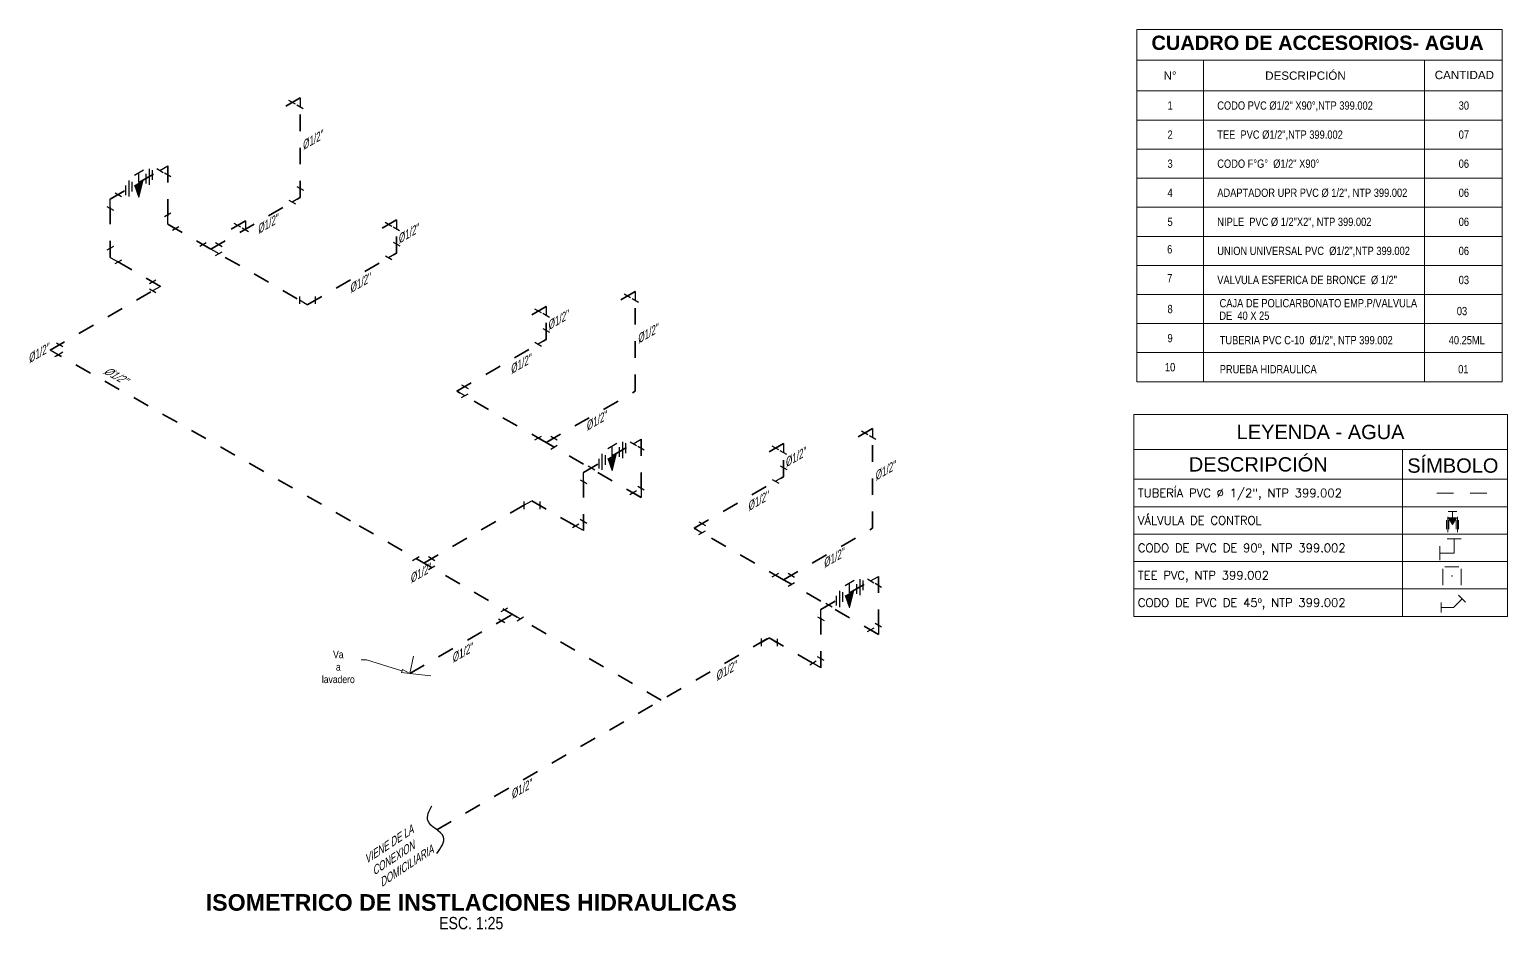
# Model space of a CAD drawing. Header units: metres. Extents: x 800066 to 1601495, y 9254195 to 18508415.
# Drawn here: x 800740.27 to 800749.16, y 9254196.07 to 9254201.48 of the extents above; entities that cross this region are included whole.
import ezdxf
from ezdxf import colors
from ezdxf.entities.mleader import LeaderData, LeaderLine
from ezdxf.enums import TextEntityAlignment as Align
from ezdxf.math import Vec2, Vec3

# ---------------------------------------------------------------- set-up
doc = ezdxf.new("R2010")
doc.units = ezdxf.units.M
doc.header["$LTSCALE"] = 0.3
doc.header["$MEASUREMENT"] = 0
doc.linetypes.add('CENTER2', pattern=[1.125, 0.75, -0.125, 0.125, -0.125])
for name, color, linetype, lineweight in [('-Acotado', 251, 'Continuous', 5), ('-Textos', 7, 'Continuous', 20), ('01_ACCESORIOS-PLANTA', 7, 'Continuous', 30), ('01_L-AGUA', 160, 'CENTER2', 35), ('acesorios agua fria', 7, 'Continuous', 20), ('Agua', 5, 'Continuous', 40), ('CUADROS', 250, 'Continuous', 13), ('TEXTO', 7, 'Continuous', 20), ('TUBERIA AGUA', 5, 'CENTER2', 30)]:
    doc.layers.add(name, color=color, linetype=linetype, lineweight=lineweight)
for name, color, linetype in [('00_TXT-NOTA', 7, 'Continuous'), ('01_INDICADORES', 9, 'Continuous'), ('ACI TUBERIA ROCIADORES', 1, 'INCENDIO'), ('g-textos-titulos', 4, 'Continuous')]:
    doc.layers.add(name, color=color, linetype=linetype)
doc.layers.add('Observacioness', color=6, linetype='Continuous', plot=False)
doc.styles.add('-Arial Narrow', font='ARIALN.TTF')
doc.styles.add('25-TITULO', font='arialbd.ttf', dxfattribs={"height": 0.1})
doc.styles.add('ARIAL', font='romans.shx', dxfattribs={"width": 0.9})
doc.styles.add('ARIAL-10', font='arial.ttf')
doc.styles.add('ROMANS-8', font='arial.ttf', dxfattribs={"width": 0.8})
doc.styles.get("Standard").update_dxf_attribs({"font": 'ARIALN.TTF'})
doc.linetypes.add('INCENDIO', pattern='A,0.5,-0.25,["I",Standard,S=0.1,R=0,X=-0.1,Y=-0.05],-0.1', length=0.85)

# ---------------------------------------------------------------- blocks, each defined once
blk = doc.blocks.new('CODO 90 subida ISOM.')
at = {"layer": '01_ACCESORIOS-PLANTA'}
for points in [[(0, 0), (-0.0476, -0.0275)], [(-0.0195, 0.0662), (0.0195, 0.0437)], [(0, 0), (0, 0.055)], [(-0.0671, -0.0163), (-0.0281, -0.0388)]]:
    blk.add_lwpolyline(points, dxfattribs=at)
blk = doc.blocks.new('erdccc')
at = {"layer": '01_ACCESORIOS-PLANTA'}
for points in [[(800653.3773, 9254198.8), (800653.4162, 9254198.8225)], [(800653.3967, 9254198.8112), (800653.3967, 9254198.7562), (800653.4444, 9254198.7837)], [(800653.4249, 9254198.795), (800653.4639, 9254198.7725)]]:
    blk.add_lwpolyline(points, dxfattribs=at)
blk = doc.blocks.new('rdfccc')
at = {"layer": '01_ACCESORIOS-PLANTA'}
for points in [[(800653.3678, 9254199.1418), (800653.3288, 9254199.1193)], [(800653.3967, 9254199.0476), (800653.3967, 9254199.1026), (800653.3491, 9254199.1301)], [(800653.4162, 9254199.0589), (800653.3773, 9254199.0364)]]:
    blk.add_lwpolyline(points, dxfattribs=at)
blk = doc.blocks.new('tg')
at = {"layer": '01_ACCESORIOS-PLANTA'}
for points in [[(800652.9773, 9254199.2673), (800653.0162, 9254199.2898)], [(800653.0444, 9254199.3061), (800652.9967, 9254199.3336)], [(800652.9967, 9254199.3336), (800652.9967, 9254199.2786)], [(800653.0631, 9254199.3178), (800653.0241, 9254199.2953)]]:
    blk.add_lwpolyline(points, dxfattribs=at)
blk = doc.blocks.new('dfc')
at = {"true_color": 0xffffff}
blk.add_hatch(color=7, dxfattribs=at).paths.add_polyline_path([(800660.8435, 9254197.7955), (800660.8179, 9254197.6907), (800660.7915, 9254197.7655)])
at = {"lineweight": 0, "flags": 128}
blk.add_lwpolyline([(800660.7915, 9254197.7655), (800660.8179, 9254197.6907), (800660.8435, 9254197.7955)], dxfattribs=at)
at = {"layer": '01_ACCESORIOS-PLANTA'}
for points in [[(800660.8788, 9254197.8646), (800660.8788, 9254197.767)], [(800660.7562, 9254197.7939), (800660.7562, 9254197.6963)], [(800660.776, 9254197.7857), (800660.776, 9254197.7272)], [(800660.8456, 9254197.8552), (800660.7907, 9254197.8235)], [(800660.8182, 9254197.7808), (800660.8182, 9254197.8394)], [(800660.8591, 9254197.8337), (800660.8591, 9254197.7752)], [(800660.8985, 9254197.8565), (800660.8985, 9254197.7979)], [(800660.7365, 9254197.763), (800660.7365, 9254197.7044)]]:
    blk.add_lwpolyline(points, dxfattribs=at)
blk = doc.blocks.new('CODO 90 BAJADA ISOM.')
for points in [[(0, 0), (0.0476, -0.0275)], [(0, 0), (0, -0.055)], [(-0.0195, -0.0662), (0.0195, -0.0437)], [(0.0281, -0.0388), (0.0671, -0.0163)]]:
    blk.add_lwpolyline(points)
blk = doc.blocks.new('_ClosedBlank')
at = {"color": 0, "linetype": 'ByBlock', "lineweight": -2}
for p, q in [((-1, 0.17), (0, 0)), ((-1, 0.17), (-1, -0.17)), ((0, 0), (-1, -0.17))]:
    blk.add_line(p, q, dxfattribs=at)

msp = doc.modelspace()

# ---------------------------------------------------------------- hatches: boundary and pattern name
at = {"layer": 'acesorios agua fria', "lineweight": 13}
h = msp.add_hatch(color=5, dxfattribs=at)
h.dxf.hatch_style = 1
h.paths.add_polyline_path([(800748.8332, 9254198.5429), (800748.8567, 9254198.5429), (800748.8333, 9254198.5023)], flags=16)
h.paths.add_polyline_path([(800748.8098, 9254198.5429), (800748.8567, 9254198.5429), (800748.8333, 9254198.5023)])
h = msp.add_hatch(color=5, dxfattribs=at)
h.dxf.hatch_style = 1
h.paths.add_polyline_path([(800748.8333, 9254198.5023), (800748.8332, 9254198.5429), (800748.8567, 9254198.5429)])

# ---------------------------------------------------------------- linework, layer by layer
at = {"layer": '01_ACCESORIOS-PLANTA'}
for p, q in [((800741.2916, 9254200.1773), (800741.3305, 9254200.1997)), ((800741.3871, 9254200.1221), (800741.426, 9254200.1446)), ((800741.0274, 9254199.8971), (800740.9885, 9254199.9196)), ((800740.4393, 9254199.5249), (800740.3915, 9254199.5525)), ((800740.4198, 9254199.5137), (800740.4588, 9254199.5362)), ((800740.4292, 9254199.5191), (800740.4681, 9254199.5416)), ((800742.868, 9254199.2671), (800742.9069, 9254199.2896)), ((800743.3094, 9254199.0123), (800743.3484, 9254199.0347)), ((800743.4049, 9254198.9571), (800743.4439, 9254198.9796)), ((800744.2968, 9254198.4419), (800744.3358, 9254198.4644)), ((800742.5731, 9254198.2871), (800742.612, 9254198.3096)), ((800742.6686, 9254198.232), (800742.7075, 9254198.2545)), ((800744.7383, 9254198.1871), (800744.7772, 9254198.2095)), ((800744.8337, 9254198.1319), (800744.8727, 9254198.1544)), ((800743.107, 9254197.9789), (800743.146, 9254198.0013)), ((800743.2025, 9254197.9237), (800743.2414, 9254197.9462))]:
    msp.add_line(p, q, dxfattribs=at)
for points in [[(800741.3111, 9254200.1885), (800741.4065, 9254200.1334)], [(800741.3588, 9254200.1609), (800741.4065, 9254200.1883)], [(800741.3873, 9254200.1995), (800741.4261, 9254200.1769)], [(800741.0272, 9254199.9745), (800740.9884, 9254199.9519)], [(800741.0557, 9254199.9359), (800741.008, 9254199.9633)], [(800741.0557, 9254199.9359), (800741.008, 9254199.9084)], [(800740.3915, 9254199.5525), (800740.4392, 9254199.5799)], [(800740.4009, 9254199.5579), (800740.4486, 9254199.5853)], [(800740.4294, 9254199.5965), (800740.4683, 9254199.5739)], [(800742.8397, 9254199.3059), (800742.8874, 9254199.3333)], [(800742.8397, 9254199.3059), (800742.8874, 9254199.2784)], [(800742.8682, 9254199.3445), (800742.907, 9254199.3219)], [(800743.3289, 9254199.0235), (800743.4244, 9254198.9684)], [(800743.3766, 9254198.9959), (800743.4243, 9254199.0233)], [(800743.4051, 9254199.0345), (800743.444, 9254199.0119)], [(800744.2685, 9254198.4807), (800744.3162, 9254198.5081)], [(800744.297, 9254198.5193), (800744.3359, 9254198.4967)], [(800744.2685, 9254198.4807), (800744.3163, 9254198.4532)], [(800742.6688, 9254198.3094), (800742.7076, 9254198.2868)], [(800742.5926, 9254198.2984), (800742.688, 9254198.2432)], [(800742.6403, 9254198.2708), (800742.688, 9254198.2982)], [(800744.7577, 9254198.1983), (800744.8532, 9254198.1432)], [(800744.8055, 9254198.1707), (800744.8532, 9254198.1981)], [(800744.8339, 9254198.2093), (800744.8728, 9254198.1867)], [(800743.109, 9254197.9249), (800743.1743, 9254197.9625)], [(800743.1265, 9254197.9901), (800743.222, 9254197.935)], [(800743.09, 9254197.9358), (800743.1286, 9254197.913)]]:
    msp.add_lwpolyline(points, dxfattribs=at)
at = {"layer": '01_INDICADORES'}
msp.add_spline([(800742.7186, 9254196.523), (800742.7595, 9254196.6213), (800742.6648, 9254196.7204), (800742.6884, 9254196.8087)], degree=3, dxfattribs=at)
at = {"layer": '01_L-AGUA', "ltscale": 0.25}
for p, q in [((800742.4754, 9254200.1363), (800742.4754, 9254200.3363)), ((800743.3766, 9254199.6159), (800743.3766, 9254199.8159)), ((800743.3766, 9254198.9959), (800743.9136, 9254199.3059)), ((800744.8055, 9254198.7907), (800744.8055, 9254198.9907)), ((800744.8055, 9254198.1707), (800745.3424, 9254198.4807)), ((800742.5563, 9254197.6058), (800743.1742, 9254197.9625))]:
    msp.add_line(p, q, dxfattribs=at)
for points in [[(800741.8957, 9254201.0709), (800741.8091, 9254201.0209)], [(800741.8957, 9254200.4709), (800741.8957, 9254201.0709)], [(800740.3915, 9254199.5525), (800741.0557, 9254199.9359), (800740.7526, 9254200.1109), (800740.7526, 9254200.4609), (800741.099, 9254200.6609), (800741.099, 9254200.3109)], [(800741.3588, 9254200.1609), (800741.8957, 9254200.4709)], [(800741.099, 9254200.3109), (800741.939, 9254199.8259)], [(800741.5666, 9254200.3309), (800741.48, 9254200.2809)], [(800742.4754, 9254200.3363), (800742.3887, 9254200.2863)], [(800741.939, 9254199.8259), (800742.476, 9254200.1359)], [(800743.9136, 9254199.9059), (800743.827, 9254199.8559)], [(800743.9136, 9254199.3059), (800743.9136, 9254199.9059)], [(800743.3766, 9254199.8159), (800743.29, 9254199.7659)], [(800743.3766, 9254198.9959), (800742.8397, 9254199.3059), (800743.3766, 9254199.6159)], [(800742.1987, 9254198.5257), (800742.1987, 9254198.5257), (800740.4393, 9254199.5249)], [(800745.3424, 9254199.0807), (800745.2558, 9254199.0307)], [(800745.3424, 9254198.4807), (800745.3424, 9254199.0807)], [(800742.6403, 9254198.2708), (800743.29, 9254198.6459), (800743.6018, 9254198.4659), (800743.6018, 9254198.8159), (800743.9482, 9254199.0159), (800743.9482, 9254198.6659)], [(800743.9482, 9254198.6659), (800743.3766, 9254198.9959)], [(800744.8055, 9254198.9907), (800744.7189, 9254198.9407)], [(800744.8055, 9254198.1707), (800744.2685, 9254198.4807), (800744.8055, 9254198.7907)], [(800744.0694, 9254197.4457), (800742.1987, 9254198.5257), (800742.1987, 9254198.5257)], [(800742.7184, 9254196.6657), (800744.7189, 9254197.8207), (800745.0306, 9254197.6407), (800745.0306, 9254197.9907), (800745.377, 9254198.1907), (800745.377, 9254197.8407)], [(800745.377, 9254197.8407), (800744.8055, 9254198.1707)]]:
    msp.add_lwpolyline(points, dxfattribs=at)
at = {"layer": 'acesorios agua fria', "color": 5, "lineweight": 13}
for p, q in [((800748.86, 9254198.5805), (800748.8066, 9254198.5805)), ((800748.8333, 9254198.5023), (800748.8333, 9254198.5805)), ((800748.7966, 9254198.4756), (800748.7966, 9254198.529)), ((800748.8044, 9254198.4561), (800748.8045, 9254198.5485)), ((800748.8119, 9254198.4756), (800748.8119, 9254198.529)), ((800748.8546, 9254198.4755), (800748.8547, 9254198.529)), ((800748.8624, 9254198.4561), (800748.8625, 9254198.5484)), ((800748.8699, 9254198.4755), (800748.8699, 9254198.529)), ((800748.7742, 9254198.2352), (800748.7742, 9254198.1379)), ((800748.7874, 9254198.2479), (800748.8708, 9254198.2479)), ((800748.8843, 9254198.2353), (800748.8843, 9254198.138))]:
    msp.add_line(p, q, dxfattribs=at)
msp.add_lwpolyline([(800748.8333, 9254198.5023), (800748.8567, 9254198.5429), (800748.8098, 9254198.5429)], close=True, dxfattribs=at)
msp.add_lwpolyline([(800748.8333, 9254198.5023), (800748.8567, 9254198.5429), (800748.8098, 9254198.5429)], close=True, dxfattribs=at)
for points in [[(800748.8262, 9254198.1929), (800748.8323, 9254198.1929)], [(800748.8292, 9254198.1899), (800748.8292, 9254198.196)]]:
    msp.add_lwpolyline(points, dxfattribs=at)
at = {"layer": 'ACI TUBERIA ROCIADORES', "color": 5, "lineweight": 13}
for p, q in [((800748.8389, 9254198.004), (800748.8907, 9254198.0557)), ((800748.8694, 9254198.0769), (800748.9119, 9254198.0345)), ((800748.7657, 9254197.974), (800748.7657, 9254198.034)), ((800748.7657, 9254198.004), (800748.8389, 9254198.004))]:
    msp.add_line(p, q, dxfattribs=at)
at = {"layer": 'Agua', "color": 5, "linetype": 'Continuous', "lineweight": 13, "ltscale": 0.01}
for p, q in [((800748.8854, 9254198.4165), (800748.8005, 9254198.4165)), ((800748.843, 9254198.3307), (800748.843, 9254198.4165)), ((800748.7572, 9254198.2883), (800748.7572, 9254198.3732)), ((800748.843, 9254198.3307), (800748.7572, 9254198.3307))]:
    msp.add_line(p, q, dxfattribs=at)
at = {"layer": 'CUADROS'}
for p, q in [((800746.9319, 9254201.4821), (800749.1324, 9254201.4821)), ((800746.9319, 9254199.3623), (800746.9319, 9254201.4821)), ((800749.1324, 9254201.4821), (800749.1324, 9254199.3623)), ((800746.9319, 9254201.2972), (800749.1324, 9254201.2972)), ((800747.3341, 9254201.2972), (800747.3341, 9254199.3623)), ((800748.6649, 9254201.2972), (800748.6649, 9254199.3623)), ((800746.9319, 9254201.1123), (800749.1324, 9254201.1123)), ((800746.9319, 9254200.9373), (800749.1324, 9254200.9373)), ((800746.9319, 9254200.7623), (800749.1324, 9254200.7623)), ((800746.9319, 9254200.5873), (800749.1324, 9254200.5873)), ((800746.9319, 9254200.4123), (800749.1324, 9254200.4123)), ((800746.9319, 9254200.2373), (800749.1324, 9254200.2373)), ((800746.9319, 9254200.0623), (800749.1324, 9254200.0623)), ((800746.9319, 9254199.8873), (800749.1324, 9254199.8873)), ((800746.9319, 9254199.7123), (800749.1324, 9254199.7123)), ((800746.9319, 9254199.5373), (800749.1324, 9254199.5373)), ((800746.9319, 9254199.3623), (800749.1324, 9254199.3623)), ((800746.9137, 9254198.9548), (800749.1637, 9254198.9548)), ((800746.9137, 9254198.7748), (800749.1637, 9254198.7748)), ((800746.9137, 9254198.6098), (800749.1637, 9254198.6098)), ((800746.9137, 9254198.4448), (800749.1637, 9254198.4448)), ((800746.9137, 9254198.4448), (800749.1637, 9254198.4448)), ((800746.9137, 9254198.2798), (800749.1637, 9254198.2798)), ((800746.9137, 9254198.1148), (800749.1637, 9254198.1148))]:
    msp.add_line(p, q, dxfattribs=at)
msp.add_lwpolyline([(800746.9137, 9254197.9498), (800749.1637, 9254197.9498), (800749.1637, 9254199.1648), (800746.9137, 9254199.1648)], close=True, dxfattribs=at)
msp.add_lwpolyline([(800748.5318, 9254198.9548), (800748.5318, 9254197.9498)], dxfattribs=at)
at = {"layer": 'Observacioness', "lineweight": 13, "ltscale": 0.1}
for q in [(800742.5778, 9254197.711), (800742.6822, 9254197.5917)]:
    msp.add_line((800742.5563, 9254197.6058), q, dxfattribs=at)
at = {"layer": 'TUBERIA AGUA', "color": 5, "lineweight": 13, "ltscale": 0.2}
msp.add_line((800749.0391, 9254198.6923), (800748.6426, 9254198.6923), dxfattribs=at)

# ---------------------------------------------------------------- block references
at = {"lineweight": 13}
for p in [(80.1076, 2.7801), (82.9569, 1.1351), (84.3857, 0.3099)]:
    msp.add_blockref('dfc', p, dxfattribs=at)
at = {"lineweight": 13, "xscale": -1}
for name, p, rotation in [('tg', (1601393.7823, 1.3002), 359.9999980596053), ('tg', (1601396.6316, -0.3448), 359.9999980596053), ('rdfccc', (-6813301.4361, 3933712.7845), 300.0000009699214), ('tg', (1601398.0604, -1.17), 359.9999980596053), ('rdfccc', (-6813300.0073, 3933711.9593), 300.0000009699214)]:
    msp.add_blockref(name, p, dxfattribs=dict(at, rotation=rotation))
for name, p in [('rdfccc', (1601394.1493, 1.3583)), ('rdfccc', (1601396.9986, -0.2867)), ('erdccc', (1601397.345, -0.0903)), ('erdccc', (1601396.9986, -0.2903)), ('rdfccc', (1601398.4274, -1.1119)), ('erdccc', (1601398.7738, -0.9155)), ('erdccc', (1601398.4274, -1.1155))]:
    msp.add_blockref(name, p, dxfattribs=at)
at = {"layer": '01_ACCESORIOS-PLANTA', "xscale": -1}
for name, p in [('CODO 90 BAJADA ISOM.', (800741.8957, 9254201.0709)), ('CODO 90 subida ISOM.', (800741.099, 9254200.3109)), ('CODO 90 BAJADA ISOM.', (800741.5666, 9254200.3309)), ('CODO 90 BAJADA ISOM.', (800742.4754, 9254200.3363)), ('CODO 90 subida ISOM.', (800740.7526, 9254200.1109)), ('CODO 90 BAJADA ISOM.', (800743.9136, 9254199.9059)), ('CODO 90 BAJADA ISOM.', (800743.3766, 9254199.8159)), ('CODO 90 BAJADA ISOM.', (800745.3424, 9254199.0807)), ('CODO 90 BAJADA ISOM.', (800744.8055, 9254198.9907))]:
    msp.add_blockref(name, p, dxfattribs=at)
at = {"layer": '01_ACCESORIOS-PLANTA', "xscale": -1, "rotation": 119.9999998236357}
for p in [(800741.8957, 9254200.4709), (800742.476, 9254200.1359)]:
    msp.add_blockref('CODO 90 subida ISOM.', p, dxfattribs=at)
at = {"layer": '01_ACCESORIOS-PLANTA', "rotation": 299.9999995138488}
msp.add_blockref('CODO 90 subida ISOM.', (800741.939, 9254199.8259), dxfattribs=at)
at = {"layer": '01_ACCESORIOS-PLANTA'}
for p in [(800743.3766, 9254199.6159), (800744.8055, 9254198.7907)]:
    msp.add_blockref('CODO 90 subida ISOM.', p, dxfattribs=at)

# ---------------------------------------------------------------- texts
at = {"layer": '-Textos', "lineweight": 5, "style": '-Arial Narrow'}
msp.add_text('ESC. 1:25', height=0.07408, dxfattribs=at).set_placement((800742.9257, 9254196.1034), align=Align.MIDDLE_CENTER)
at = {"layer": '00_TXT-NOTA', "style": 'ROMANS-8', "oblique": 30, "width": 0.8}
for rotation, p in [(30, (800741.9146, 9254200.7559)), (30, (800741.645, 9254200.2509)), (30, (800742.491, 9254200.1924)), (30, (800742.2002, 9254199.8948)), (30, (800743.3923, 9254199.672)), (30, (800743.9324, 9254199.5909)), (30, (800740.2655, 9254199.473)), (30, (800743.1673, 9254199.4076)), (330.74635, (800740.7076, 9254199.4158)), (30, (800743.6229, 9254199.0656)), (30, (800744.8211, 9254198.8468)), (30, (800745.3613, 9254198.7657)), (30, (800744.5961, 9254198.5824)), (30, (800745.0517, 9254198.2404)), (30, (800742.5634, 9254198.1484)), (30, (800742.8155, 9254197.6694)), (30, (800744.4039, 9254197.561)), (30, (800743.1717, 9254196.8495))]:
    msp.add_text('Ø1/2"', height=0.05, rotation=rotation, dxfattribs=at).set_placement(p)
at = {"layer": '00_TXT-NOTA', "insert": (800742.2674, 9254196.5002), "char_height": 0.05, "width": 0.55962, "attachment_point": 1, "rotation": 33.54443, "style": 'ROMANS-8'}
msp.add_mtext('\\A1;{\\Q30;\\C7;VIENE DE LA CONEXION\\PDOMICILIARIA}', dxfattribs=at)
at = {"layer": 'g-textos-titulos', "color": 219, "lineweight": 5, "true_color": 0x642165, "style": '25-TITULO'}
msp.add_text('ISOMETRICO DE INSTLACIONES HIDRAULICAS', height=0.1, dxfattribs=at).set_placement((800742.926, 9254196.2281), align=Align.MIDDLE_CENTER)
at = {"layer": 'TEXTO', "style": 'ARIAL-10'}
for s, height, p in [('N°', 0.05, (800747.133, 9254201.2047)), ('DESCRIPCIÓN', 0.05, (800747.9479, 9254201.2047)), ('CANTIDAD', 0.05, (800748.9044, 9254201.2086)), ('LEYENDA - AGUA', 0.086185, (800748.0387, 9254199.0598)), ('DESCRIPCIÓN', 0.086185, (800747.6637, 9254198.8648)), ('SÍMBOLO', 0.08618, (800748.8351, 9254198.8575))]:
    msp.add_text(s, height=height, dxfattribs=at).set_placement(p, align=Align.MIDDLE_CENTER)
at = {"layer": 'TEXTO', "style": 'ROMANS-8', "width": 0.8}
for s, p in [('1', (800747.133, 9254201.0248)), ('2', (800747.133, 9254200.8498)), ('3', (800747.133, 9254200.6748)), ('4', (800747.133, 9254200.4998)), ('5', (800747.133, 9254200.3248)), ('6', (800747.1307, 9254200.1598)), ('7', (800747.1307, 9254199.9848)), ('8', (800747.133, 9254199.7998)), ('9', (800747.133, 9254199.6248)), ('10', (800747.133, 9254199.4498))]:
    msp.add_text(s, height=0.05, dxfattribs=at).set_placement(p, align=Align.MIDDLE_CENTER)
for s, p in [('CODO PVC Ø1/2" X90°,NTP 399.002  ', (800747.417, 9254201.0248)), ('30', (800748.8703, 9254201.0248)), ('TEE  PVC Ø1/2",NTP 399.002  ', (800747.417, 9254200.8498)), ('07', (800748.8703, 9254200.8498)), ('CODO F°G°  Ø1/2" X90°', (800747.417, 9254200.6748)), ('06', (800748.8703, 9254200.6748)), ('ADAPTADOR UPR PVC Ø 1/2", NTP 399.002 ', (800747.417, 9254200.4998)), ('06', (800748.8703, 9254200.4998)), ('NIPLE  PVC Ø 1/2"X2", NTP 399.002 ', (800747.417, 9254200.3248)), ('06', (800748.8703, 9254200.3248)), ('UNION UNIVERSAL PVC  Ø1/2",NTP 399.002  ', (800747.417, 9254200.1498)), ('06', (800748.8703, 9254200.1498)), ('VALVULA ESFERICA DE BRONCE  Ø 1/2" ', (800747.417, 9254199.9748)), ('03', (800748.8703, 9254199.9748)), ('CAJA DE POLICARBONATO EMP.P/VALVULA', (800747.4309, 9254199.835)), ('DE  40 X 25', (800747.4294, 9254199.7597)), ('03', (800748.8591, 9254199.7876)), ('TUBERIA PVC C-10  Ø1/2", NTP 399.002 ', (800747.4319, 9254199.6126)), ('40.25ML', (800748.8102, 9254199.6126)), ('PRUEBA HIDRAULICA', (800747.4319, 9254199.4376)), ('01', (800748.8672, 9254199.4376))]:
    msp.add_text(s, height=0.05, dxfattribs=at).set_placement(p, align=Align.MIDDLE_LEFT)
at = {"layer": 'TEXTO', "style": 'ARIAL'}
for s, p in [('TUBERÍA PVC %%C 1/2", NTP 399.002 ', (800746.939, 9254198.6923)), ('VÁLVULA DE CONTROL ', (800746.939, 9254198.5273)), ('CODO DE PVC DE 90º, NTP 399.002 ', (800746.939, 9254198.3623)), ('TEE PVC, NTP 399.002  ', (800746.939, 9254198.1973)), ('CODO DE PVC DE 45º, NTP 399.002 ', (800746.939, 9254198.0323))]:
    msp.add_text(s, height=0.051, dxfattribs=at).set_placement(p, align=Align.MIDDLE_LEFT)
at = {"layer": 'TEXTO', "insert": (800748.0207, 9254201.4018), "char_height": 0.086185, "width": 2.323852, "attachment_point": 5, "style": 'ARIAL-10'}
msp.add_mtext('{\\fArial|b1|i0|c0|p34;CUADRO DE ACCESORIOS- AGUA}', dxfattribs=at)

# ---------------------------------------------------------------- leaders
at = {"layer": '-Acotado', "color": 5}
ml = msp.add_multileader_mtext('Standard', dxfattribs=at)
ml.set_content('Va a lavadero', color=7, style='-Arial Narrow')
ml.set_leader_properties(color=7, linetype='Continuous', lineweight=0)
ml.set_arrow_properties(name='CLOSEDBLANK')
ml.build(insert=Vec2(0, 0))
ml.multileader.update_dxf_attribs({"has_dogleg": 0, "text_left_attachment_type": 6, "text_right_attachment_type": 6, "dogleg_length": 0, "arrow_head_size": 0.05, "scale": 0.025})
ctx = ml.context
ctx.base_point, ctx.scale, ctx.char_height, ctx.arrow_head_size, ctx.landing_gap_size, ctx.plane_origin = Vec3(800741.9553, 9254197.6891), 0.025, 0.045, 0.05, 0.0125, Vec3(800741.4557, 9254195.7505)
ctx.left_attachment, ctx.right_attachment, ctx.text_align_type = 6, 6, 1
notes = []
notes.append((ctx, [(0, (1, 1, 0), (800742.2962, 9254197.6891), (-1, 0), 0, [(0, [(800742.5563, 9254197.6058)], 0, [])])]))
ctx.mtext.insert, ctx.mtext.width, ctx.mtext.alignment, ctx.mtext.flow_direction = Vec3(800742.1258, 9254197.7431), 0.839106, 2, 5
for ctx, leaders in notes:
    for number, flags, end, landing, length, lines in leaders:
        leader = LeaderData()
        leader.index, (leader.has_last_leader_line, leader.has_dogleg_vector, leader.attachment_direction) = number, flags
        leader.last_leader_point, leader.dogleg_vector, leader.dogleg_length = Vec3(end), Vec3(landing), length
        for number, points, colour, breaks in lines:
            line = LeaderLine()
            line.index, line.vertices, line.color, line.breaks = number, Vec3.list(points), colors.encode_raw_color(colour), breaks
            leader.lines.append(line)
        ctx.leaders.append(leader)

doc.saveas('drawing.dxf')
